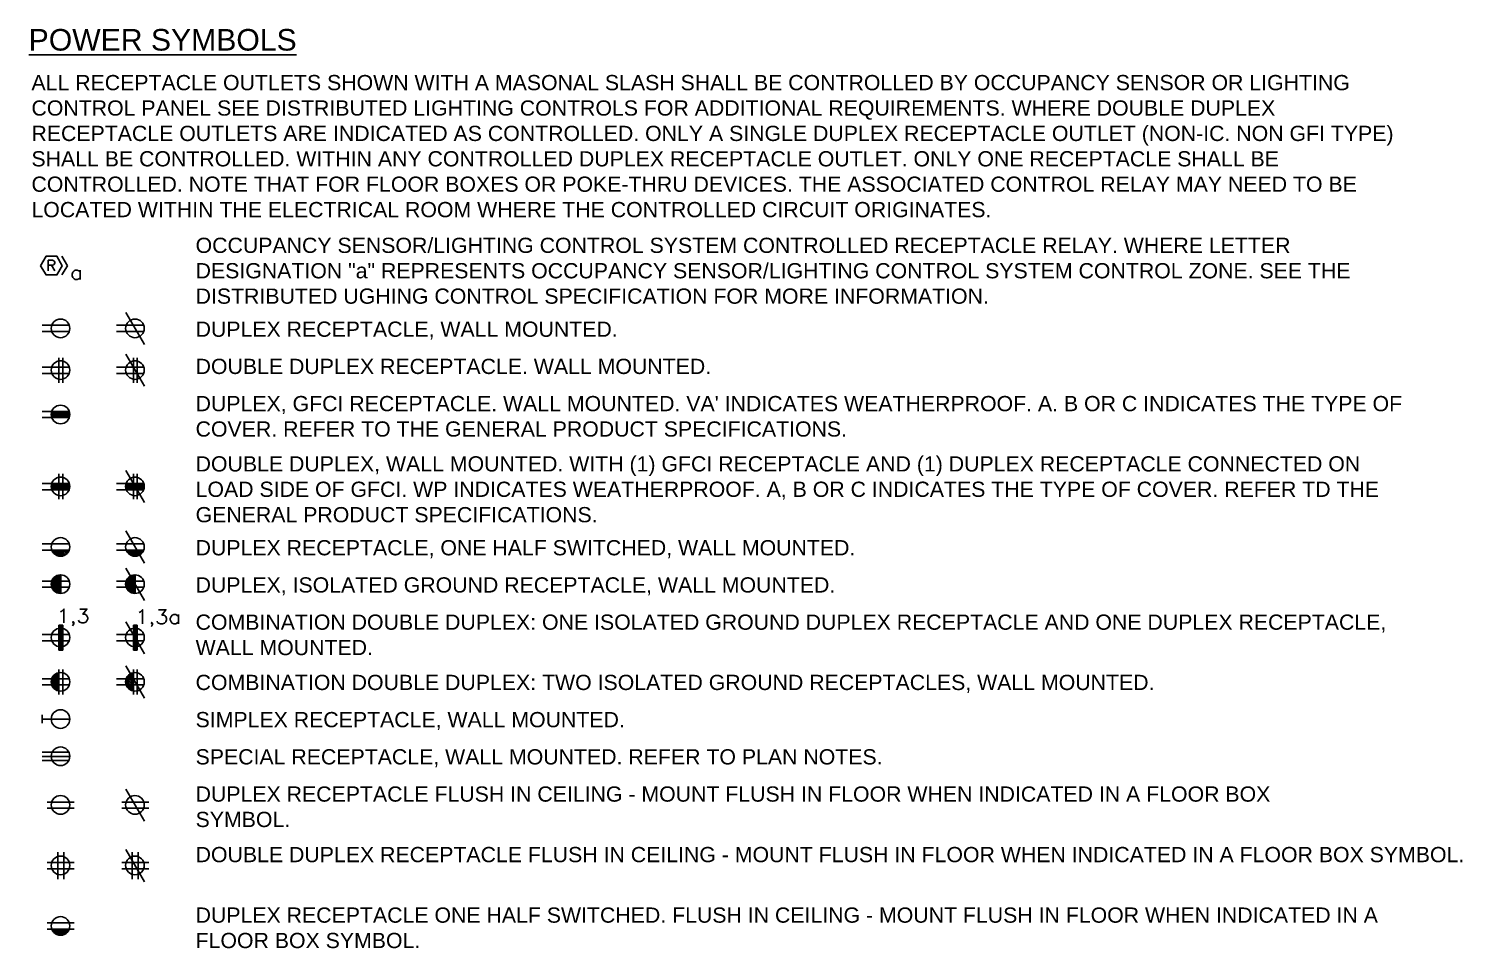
# Model space of a CAD drawing. Header units: millimetres. Extents: x 79 to 982, y 72 to 740.
# Drawn here: x 737.6 to 982.3, y 577.1 to 734 of the extents above; entities that cross this region are included whole.
import ezdxf

# ---------------------------------------------------------------- set-up
doc = ezdxf.new("R2010")
doc.units = ezdxf.units.MM
doc.styles.add('Arial', font='arial.ttf', dxfattribs={"height": 0.1875})

msp = doc.modelspace()

# ---------------------------------------------------------------- linework, layer by layer
msp.add_lwpolyline([(739.619778, 693.575222), (740.551111, 692.008889), (742.413778, 692.008889), (743.302778, 693.575222), (742.413778, 695.183889), (740.551111, 695.183889)], close=True)
for points in [[(744.191778, 693.575222), (743.260444, 695.183889)], [(740.932111, 692.686222), (740.932111, 694.506556), (741.651778, 694.506556), (741.863444, 694.421889), (741.948111, 694.337222), (742.032778, 694.167889), (742.032778, 693.998556), (741.948111, 693.829222), (741.863444, 693.744556), (741.651778, 693.659889), (740.932111, 693.659889)], [(741.482444, 693.659889), (742.032778, 692.686222)], [(743.260444, 692.008889), (744.191778, 693.575222)], [(746.350778, 692.474556), (746.139111, 692.686222), (745.885111, 692.813222), (745.546444, 692.813222), (745.334778, 692.686222), (745.123111, 692.474556), (744.996111, 692.135889), (744.996111, 691.881889), (745.123111, 691.543222), (745.334778, 691.331556), (745.546444, 691.204556), (745.885111, 691.204556), (746.139111, 691.331556), (746.350778, 691.543222)], [(746.350778, 692.813222), (746.350778, 691.204556)], [(754.182444, 685.616556), (757.357444, 680.113222)], [(739.873778, 683.415222), (744.572778, 683.415222)], [(752.573778, 683.415222), (757.272778, 683.415222)], [(739.873778, 682.356889), (744.572778, 682.356889)], [(752.573778, 682.356889), (757.272778, 682.356889)], [(742.752444, 673.593889), (742.752444, 677.869556)], [(743.429778, 673.593889), (743.429778, 677.869556)], [(754.182444, 678.504556), (757.357444, 673.001222)], [(755.452444, 673.593889), (755.452444, 677.869556)], [(756.129778, 673.593889), (756.129778, 677.869556)], [(739.873778, 676.260889), (744.572778, 676.260889)], [(752.573778, 676.260889), (757.272778, 676.260889)], [(739.873778, 675.202556), (744.572778, 675.202556)], [(752.573778, 675.202556), (757.272778, 675.202556)], [(739.873778, 668.725556), (744.572778, 668.725556)], [(741.482444, 668.259889), (742.075111, 667.667222)], [(741.524778, 668.471556), (742.329111, 667.667222)], [(741.524778, 668.005889), (741.863444, 667.667222)], [(741.567111, 668.683222), (742.540778, 667.667222)], [(741.736444, 668.725556), (742.794778, 667.667222)], [(741.948111, 668.725556), (743.006444, 667.667222)], [(742.202111, 668.725556), (743.260444, 667.667222)], [(742.413778, 668.725556), (743.472111, 667.667222)], [(742.667778, 668.725556), (743.726111, 667.667222)], [(742.879444, 668.725556), (743.937778, 667.667222)], [(743.133444, 668.725556), (744.191778, 667.667222)], [(743.345111, 668.725556), (744.403444, 667.667222)], [(743.599111, 668.725556), (744.572778, 667.751889)], [(743.853111, 668.725556), (744.615111, 667.963556)], [(744.064778, 668.725556), (744.657444, 668.132889)], [(744.318778, 668.725556), (744.615111, 668.429222)], [(744.530444, 668.725556), (744.572778, 668.683222)], [(739.873778, 667.667222), (744.572778, 667.667222)], [(741.567111, 667.751889), (741.609444, 667.667222)], [(754.182444, 658.650222), (757.357444, 653.146889)], [(739.873778, 656.406556), (744.572778, 656.406556)], [(741.482444, 655.983222), (742.075111, 655.348222)], [(741.524778, 656.152556), (742.329111, 655.348222)], [(741.567111, 656.364222), (742.540778, 655.348222)], [(741.736444, 656.406556), (742.794778, 655.348222)], [(741.948111, 656.406556), (743.006444, 655.348222)], [(742.202111, 656.406556), (743.260444, 655.348222)], [(742.413778, 656.406556), (743.472111, 655.348222)], [(742.667778, 656.406556), (743.726111, 655.348222)], [(742.752444, 653.739556), (742.752444, 658.057556)], [(742.879444, 656.406556), (743.937778, 655.348222)], [(743.133444, 656.406556), (744.191778, 655.348222)], [(743.345111, 656.406556), (744.403444, 655.348222)], [(743.429778, 653.739556), (743.429778, 658.057556)], [(743.599111, 656.406556), (744.572778, 655.432889)], [(743.853111, 656.406556), (744.615111, 655.644556)], [(744.064778, 656.406556), (744.657444, 655.856222)], [(744.318778, 656.406556), (744.615111, 656.110222)], [(744.530444, 656.406556), (744.572778, 656.406556)], [(752.573778, 656.406556), (757.272778, 656.406556)], [(754.182444, 655.983222), (754.775111, 655.348222)], [(754.224778, 656.152556), (755.029111, 655.348222)], [(754.267111, 656.364222), (755.240778, 655.348222)], [(754.436444, 656.406556), (755.494778, 655.348222)], [(754.648111, 656.406556), (755.706444, 655.348222)], [(754.902111, 656.406556), (755.960444, 655.348222)], [(755.113778, 656.406556), (756.172111, 655.348222)], [(755.367778, 656.406556), (756.426111, 655.348222)], [(755.452444, 653.739556), (755.452444, 658.057556)], [(755.579444, 656.406556), (756.637778, 655.348222)], [(755.833444, 656.406556), (756.891778, 655.348222)], [(756.045111, 656.406556), (757.103444, 655.348222)], [(756.129778, 653.739556), (756.129778, 658.057556)], [(756.299111, 656.406556), (757.272778, 655.432889)], [(756.553111, 656.406556), (757.315111, 655.644556)], [(756.764778, 656.406556), (757.357444, 655.856222)], [(757.018778, 656.406556), (757.315111, 656.110222)], [(757.230444, 656.406556), (757.272778, 656.406556)], [(739.873778, 655.348222), (744.572778, 655.348222)], [(741.524778, 655.729222), (741.863444, 655.348222)], [(741.567111, 655.432889), (741.609444, 655.348222)], [(752.573778, 655.348222), (757.272778, 655.348222)], [(754.224778, 655.729222), (754.563444, 655.348222)], [(754.267111, 655.432889), (754.309444, 655.348222)], [(739.873778, 646.119556), (744.572778, 646.119556)], [(752.573778, 646.119556), (757.272778, 646.119556)], [(754.182444, 648.320889), (757.357444, 642.817556)], [(739.873778, 645.061222), (744.572778, 645.061222)], [(741.736444, 645.061222), (742.710111, 644.087556)], [(741.778778, 644.764889), (742.329111, 644.214556)], [(741.948111, 645.061222), (743.006444, 644.002889)], [(742.202111, 645.061222), (743.218111, 644.045222)], [(742.413778, 645.061222), (743.387444, 644.087556)], [(742.667778, 645.061222), (743.599111, 644.129889)], [(742.921778, 645.061222), (743.768444, 644.172222)], [(743.133444, 645.061222), (743.895444, 644.256889)], [(743.387444, 645.061222), (744.022444, 644.383889)], [(743.599111, 645.061222), (744.149444, 644.468556)], [(743.853111, 645.061222), (744.276444, 644.595556)], [(744.064778, 645.061222), (744.403444, 644.722556)], [(744.318778, 645.061222), (744.488111, 644.891889)], [(744.530444, 645.061222), (744.530444, 645.018889)], [(752.573778, 645.061222), (757.272778, 645.061222)], [(754.436444, 645.061222), (755.410111, 644.087556)], [(754.478778, 644.764889), (755.029111, 644.214556)], [(754.648111, 645.061222), (755.706444, 644.002889)], [(754.902111, 645.061222), (755.918111, 644.045222)], [(755.113778, 645.061222), (756.087444, 644.087556)], [(755.367778, 645.061222), (756.299111, 644.129889)], [(755.621778, 645.061222), (756.468444, 644.172222)], [(755.833444, 645.061222), (756.595444, 644.256889)], [(756.087444, 645.061222), (756.722444, 644.383889)], [(756.299111, 645.061222), (756.849444, 644.468556)], [(756.553111, 645.061222), (756.976444, 644.595556)], [(756.764778, 645.061222), (757.103444, 644.722556)], [(757.018778, 645.061222), (757.188111, 644.891889)], [(757.230444, 645.061222), (757.230444, 645.018889)], [(754.182444, 641.970889), (757.357444, 636.467556)], [(739.873778, 639.769556), (744.572778, 639.769556)], [(739.873778, 638.711222), (744.572778, 638.711222)], [(741.482444, 639.346222), (743.048778, 637.779889)], [(741.482444, 639.092222), (742.964111, 637.652889)], [(741.524778, 639.557889), (743.048778, 637.991556)], [(741.524778, 638.838222), (742.667778, 637.695222)], [(741.567111, 639.727222), (743.048778, 638.245556)], [(741.609444, 639.896556), (743.048778, 638.457222)], [(741.694111, 640.065889), (743.048778, 638.711222)], [(741.821111, 640.192889), (743.048778, 638.922889)], [(741.905778, 640.319889), (743.048778, 639.176889)], [(742.032778, 640.446889), (743.048778, 639.388556)], [(742.159778, 640.531556), (743.048778, 639.642556)], [(742.286778, 640.616222), (743.048778, 639.854222)], [(742.456111, 640.700889), (743.048778, 640.108222)], [(742.625444, 640.743222), (743.048778, 640.319889)], [(742.837111, 640.785556), (743.048778, 640.573889)], [(743.048778, 637.652889), (743.048778, 640.827889), (743.048778, 640.785556)], [(752.573778, 639.769556), (757.272778, 639.769556)], [(752.573778, 638.711222), (757.272778, 638.711222)], [(754.182444, 639.346222), (755.748778, 637.779889)], [(754.182444, 639.092222), (755.664111, 637.652889)], [(754.224778, 639.557889), (755.748778, 637.991556)], [(754.224778, 638.838222), (755.367778, 637.695222)], [(754.267111, 639.727222), (755.748778, 638.245556)], [(754.309444, 639.896556), (755.748778, 638.457222)], [(754.394111, 640.065889), (755.748778, 638.711222)], [(754.521111, 640.192889), (755.748778, 638.922889)], [(754.605778, 640.319889), (755.748778, 639.176889)], [(754.732778, 640.446889), (755.748778, 639.388556)], [(754.859778, 640.531556), (755.748778, 639.642556)], [(754.986778, 640.616222), (755.748778, 639.854222)], [(755.156111, 640.700889), (755.748778, 640.108222)], [(755.325444, 640.743222), (755.748778, 640.319889)], [(755.537111, 640.785556), (755.748778, 640.573889)], [(755.748778, 637.652889), (755.748778, 640.827889), (755.748778, 640.785556)], [(741.694111, 638.414889), (742.286778, 637.864556)], [(754.394111, 638.414889), (754.986778, 637.864556)], [(743.006444, 634.520222), (743.260444, 634.647222), (743.599111, 634.985889), (743.599111, 632.615222)], [(746.308444, 634.985889), (747.536111, 634.985889), (746.858778, 634.096889), (747.197444, 634.096889), (747.451444, 633.969889), (747.536111, 633.842889), (747.663111, 633.504222), (747.663111, 633.292556), (747.536111, 632.953889), (747.324444, 632.742222), (746.985778, 632.615222), (746.647111, 632.615222), (746.308444, 632.742222), (746.181444, 632.826889), (746.096778, 633.080889)], [(756.426111, 634.393222), (756.680111, 634.520222), (757.018778, 634.858889), (757.018778, 632.488222)], [(759.728111, 634.858889), (760.998111, 634.858889), (760.320778, 633.969889), (760.659444, 633.969889), (760.871111, 633.842889), (760.998111, 633.715889), (761.082778, 633.377222), (761.082778, 633.165556), (760.998111, 632.826889), (760.744111, 632.572889), (760.405444, 632.488222), (760.066778, 632.488222), (759.728111, 632.572889), (759.601111, 632.699889), (759.516444, 632.911556)], [(763.157111, 633.715889), (762.903111, 633.969889), (762.691444, 634.054556), (762.352778, 634.054556), (762.098778, 633.969889), (761.887111, 633.715889), (761.760111, 633.377222), (761.760111, 633.165556), (761.887111, 632.826889), (762.098778, 632.572889), (762.352778, 632.488222), (762.691444, 632.488222), (762.903111, 632.572889), (763.157111, 632.826889)], [(763.157111, 634.054556), (763.157111, 632.488222)], [(742.752444, 627.958556), (742.752444, 632.234222)], [(743.429778, 632.234222), (742.752444, 632.234222)], [(742.752444, 632.064889), (743.429778, 631.345222)], [(742.752444, 631.810889), (743.429778, 631.133556)], [(742.752444, 631.599222), (743.429778, 630.879556)], [(742.752444, 631.345222), (743.429778, 630.667889)], [(742.794778, 632.234222), (743.429778, 631.599222)], [(743.006444, 632.234222), (743.429778, 631.853222)], [(743.260444, 632.234222), (743.429778, 632.064889)], [(743.429778, 627.958556), (743.429778, 632.234222)], [(745.292444, 632.742222), (745.165444, 632.615222), (745.080778, 632.742222), (745.165444, 632.826889), (745.292444, 632.742222), (745.292444, 632.488222), (745.165444, 632.276556), (745.080778, 632.149556)], [(754.182444, 632.826889), (757.357444, 627.365889)], [(755.452444, 627.958556), (755.452444, 632.234222)], [(756.129778, 632.234222), (755.452444, 632.234222)], [(755.452444, 632.064889), (756.129778, 631.345222)], [(755.452444, 631.810889), (756.129778, 631.133556)], [(755.452444, 631.599222), (756.129778, 630.879556)], [(755.452444, 631.345222), (756.129778, 630.667889)], [(755.494778, 632.234222), (756.129778, 631.599222)], [(755.706444, 632.234222), (756.129778, 631.853222)], [(755.960444, 632.234222), (756.129778, 632.064889)], [(756.129778, 627.958556), (756.129778, 632.234222)], [(758.712111, 632.572889), (758.585111, 632.488222), (758.500444, 632.572889), (758.585111, 632.699889), (758.712111, 632.572889), (758.712111, 632.361222), (758.585111, 632.149556), (758.500444, 632.022556)], [(739.873778, 630.625556), (744.572778, 630.625556)], [(739.873778, 629.567222), (744.572778, 629.567222)], [(742.752444, 631.133556), (743.429778, 630.413889)], [(742.752444, 630.879556), (743.429778, 630.202222)], [(742.752444, 630.667889), (743.429778, 629.948222)], [(742.752444, 630.413889), (743.429778, 629.736556)], [(742.752444, 630.202222), (743.429778, 629.482556)], [(742.752444, 629.948222), (743.429778, 629.270889)], [(742.752444, 629.736556), (743.429778, 629.016889)], [(742.752444, 629.482556), (743.429778, 628.805222)], [(742.752444, 629.228556), (743.429778, 628.551222)], [(742.752444, 629.016889), (743.429778, 628.339556)], [(752.573778, 630.625556), (757.272778, 630.625556)], [(752.573778, 629.567222), (757.272778, 629.567222)], [(755.452444, 631.133556), (756.129778, 630.413889)], [(755.452444, 630.879556), (756.129778, 630.202222)], [(755.452444, 630.667889), (756.129778, 629.948222)], [(755.452444, 630.413889), (756.129778, 629.736556)], [(755.452444, 630.202222), (756.129778, 629.482556)], [(755.452444, 629.948222), (756.129778, 629.270889)], [(755.452444, 629.736556), (756.129778, 629.016889)], [(755.452444, 629.482556), (756.129778, 628.805222)], [(755.452444, 629.228556), (756.129778, 628.551222)], [(755.452444, 629.016889), (756.129778, 628.339556)], [(742.752444, 628.762889), (743.429778, 628.085556)], [(742.752444, 628.551222), (743.345111, 627.958556)], [(742.752444, 628.297222), (743.091111, 627.958556)], [(742.752444, 628.085556), (742.879444, 627.958556)], [(743.429778, 627.958556), (742.752444, 627.958556)], [(755.452444, 628.762889), (756.129778, 628.085556)], [(755.452444, 628.551222), (756.045111, 627.958556)], [(755.452444, 628.297222), (755.791111, 627.958556)], [(755.452444, 628.085556), (755.579444, 627.958556)], [(756.129778, 627.958556), (755.452444, 627.958556)], [(742.456111, 624.021556), (742.752444, 623.725222)], [(742.625444, 624.063889), (742.752444, 623.979222)], [(742.752444, 620.423222), (742.752444, 624.698889)], [(743.429778, 620.423222), (743.429778, 624.698889)], [(754.182444, 625.291556), (757.357444, 619.788222)], [(755.156111, 624.021556), (755.452444, 623.725222)], [(755.325444, 624.063889), (755.452444, 623.979222)], [(755.452444, 620.423222), (755.452444, 624.698889)], [(756.129778, 620.423222), (756.129778, 624.698889)], [(739.873778, 623.090222), (744.572778, 623.090222)], [(739.873778, 622.031889), (744.572778, 622.031889)], [(741.482444, 622.878556), (742.752444, 621.608556)], [(741.482444, 622.666889), (742.752444, 621.396889)], [(741.482444, 622.412889), (742.752444, 621.142889)], [(741.524778, 622.116556), (742.625444, 621.015889)], [(741.567111, 623.047889), (742.752444, 621.862556)], [(741.609444, 623.217222), (742.752444, 622.074222)], [(741.694111, 623.386556), (742.752444, 622.328222)], [(741.736444, 621.693222), (742.202111, 621.227556)], [(741.778778, 623.513556), (742.752444, 622.539889)], [(741.905778, 623.640556), (742.752444, 622.793889)], [(742.032778, 623.767556), (742.752444, 623.005556)], [(742.159778, 623.852222), (742.752444, 623.259556)], [(742.286778, 623.936889), (742.752444, 623.471222)], [(752.573778, 623.090222), (757.272778, 623.090222)], [(752.573778, 622.031889), (757.272778, 622.031889)], [(754.182444, 622.878556), (755.452444, 621.608556)], [(754.182444, 622.666889), (755.452444, 621.396889)], [(754.182444, 622.412889), (755.452444, 621.142889)], [(754.224778, 622.116556), (755.325444, 621.015889)], [(754.267111, 623.047889), (755.452444, 621.862556)], [(754.309444, 623.217222), (755.452444, 622.074222)], [(754.394111, 623.386556), (755.452444, 622.328222)], [(754.436444, 621.693222), (754.902111, 621.227556)], [(754.478778, 623.513556), (755.452444, 622.539889)], [(754.605778, 623.640556), (755.452444, 622.793889)], [(754.732778, 623.767556), (755.452444, 623.005556)], [(754.859778, 623.852222), (755.452444, 623.259556)], [(754.986778, 623.936889), (755.452444, 623.471222)], [(739.873778, 616.909556), (739.873778, 615.512556)], [(739.873778, 616.189889), (744.657444, 616.189889)], [(739.873778, 610.559556), (744.488111, 610.559556)], [(739.873778, 609.839889), (744.657444, 609.839889)], [(739.873778, 609.162556), (744.488111, 609.162556)], [(745.377111, 602.050556), (740.762778, 602.050556)], [(758.077111, 602.050556), (753.462778, 602.050556)], [(754.182444, 604.251889), (757.357444, 598.790889)], [(745.377111, 600.992222), (740.762778, 600.992222)], [(758.077111, 600.992222), (753.462778, 600.992222)], [(742.540778, 593.499222), (742.540778, 588.884889)], [(743.599111, 593.499222), (743.599111, 588.884889)], [(754.182444, 593.964889), (757.357444, 588.461556)], [(755.240778, 593.499222), (755.240778, 588.884889)], [(756.299111, 593.499222), (756.299111, 588.884889)], [(745.377111, 591.721222), (740.762778, 591.721222)], [(745.377111, 590.662889), (740.762778, 590.662889)], [(758.077111, 591.721222), (753.462778, 591.721222)], [(758.077111, 590.662889), (753.462778, 590.662889)], [(745.377111, 581.434222), (740.762778, 581.434222)], [(745.377111, 580.375889), (740.762778, 580.375889)], [(741.651778, 580.375889), (742.667778, 579.359889)], [(741.694111, 580.079556), (742.286778, 579.529222)], [(741.905778, 580.375889), (742.964111, 579.317556)], [(742.117444, 580.375889), (743.175778, 579.317556)], [(742.371444, 580.375889), (743.387444, 579.317556)], [(742.583111, 580.375889), (743.556778, 579.402222)], [(742.837111, 580.375889), (743.726111, 579.444556)], [(743.048778, 580.375889), (743.895444, 579.529222)], [(743.302778, 580.375889), (744.022444, 579.613889)], [(743.514444, 580.375889), (744.149444, 579.740889)], [(743.768444, 580.375889), (744.276444, 579.867889)], [(743.980111, 580.375889), (744.361111, 579.994889)], [(744.234111, 580.375889), (744.445778, 580.121889)], [(744.445778, 580.375889), (744.530444, 580.291222)]]:
    msp.add_lwpolyline(points)
for centre in [(743.027611, 682.886056), (755.727611, 682.886056), (743.027611, 675.774056), (755.727611, 675.774056), (743.027611, 668.196389), (743.027611, 655.919722), (755.727611, 655.919722), (743.027611, 645.590389), (755.727611, 645.590389), (743.027611, 639.240389), (755.727611, 639.240389), (743.027611, 630.138722), (755.727611, 630.138722), (743.027611, 622.561056), (755.727611, 622.561056), (743.027611, 616.211056), (743.027611, 609.861056), (743.027611, 601.563722), (755.727611, 601.563722), (743.027611, 591.234389), (755.727611, 591.234389), (743.027611, 580.905056)]:
    msp.add_circle(centre, 1.5875)

# ---------------------------------------------------------------- texts
at = {"insert": (737.587778, 733.977923), "char_height": 3.683, "attachment_point": 1}
msp.add_mtext_dynamic_manual_height_columns('{\\fArial|b0|i0|c0|p34;\\LPOWER SYMBOLS}', width=195.69743774, gutter_width=107.536354, heights=[0], dxfattribs=at)
at = {"char_height": 2.6, "attachment_point": 1, "style": 'Arial'}
for s, insert, width in [('ALL RECEPTACLE OUTLETS SHOWN WITH A MASONAL SLASH SHALL BE CONTROLLED BY OCCUPANCY SENSOR OR LIGHTING CONTROL PANEL SEE DISTRIBUTED LIGHTING CONTROLS FOR ADDITIONAL REQUIREMENTS. WHERE DOUBLE DUPLEX RECEPTACLE OUTLETS ARE INDICATED AS CONTROLLED. ONLY A SINGLE DUPLEX RECEPTACLE OUTLET (NON-IC. NON GFI TYPE) SHALL BE CONTROLLED. WITHIN ANY CONTROLLED DUPLEX RECEPTACLE OUTLET. ONLY ONE RECEPTACLE SHALL BE CONTROLLED. NOTE THAT FOR FLOOR BOXES OR POKE-THRU DEVICES. THE ASSOCIATED CONTROL RELAY MAY NEED TO BE LOCATED WITHIN THE ELECTRICAL ROOM WHERE THE CONTROLLED CIRCUIT ORIGINATES.', (738.059639, 726.129556), 233.99239312), ('OCCUPANCY SENSOR/LIGHTING CONTROL SYSTEM CONTROLLED RECEPTACLE RELAY. WHERE LETTER DESIGNATION "a" REPRESENTS OCCUPANCY SENSOR/LIGHTING CONTROL SYSTEM CONTROL ZONE. SEE THE DISTRIBUTED UGHING CONTROL SPECIFICATION FOR MORE INFORMATION.', (766.078111, 698.358889), 205.486), ('DUPLEX RECEPTACLE, WALL MOUNTED. ', (766.078111, 684.050222), 233.99239312), ('DOUBLE DUPLEX RECEPTACLE. WALL MOUNTED.', (766.078111, 677.700222), 233.99239312), ("DUPLEX, GFCI RECEPTACLE. WALL MOUNTED. VA' INDICATES WEATHERPROOF. A. B OR C INDICATES THE TYPE OF COVER. REFER TO THE GENERAL PRODUCT SPECIFICATIONS.", (766.078111, 671.350222), 205.486), ('DOUBLE DUPLEX, WALL MOUNTED. WITH (1) GFCI RECEPTACLE AND (1) DUPLEX RECEPTACLE CONNECTED ON LOAD SIDE OF GFCI. WP INDICATES WEATHERPROOF. A, B OR C INDICATES THE TYPE OF COVER. REFER TD THE GENERAL PRODUCT SPECIFICATIONS. ', (766.078111, 661.063222), 205.486), ('DUPLEX RECEPTACLE, ONE HALF SWITCHED, WALL MOUNTED.', (766.078111, 646.754556), 233.99239312), ('DUPLEX, ISOLATED GROUND RECEPTACLE, WALL MOUNTED.', (766.078111, 640.404556), 233.99239312), ('COMBINATION DOUBLE DUPLEX: ONE ISOLATED GROUND DUPLEX RECEPTACLE AND ONE DUPLEX RECEPTACLE, WALL MOUNTED. ', (766.078111, 634.054556), 205.486), ('COMBINATION DOUBLE DUPLEX: TWO ISOLATED GROUND RECEPTACLES, WALL MOUNTED. ', (766.078111, 623.767556), 205.486), ('SIMPLEX RECEPTACLE, WALL MOUNTED. ', (766.078111, 617.417556), 205.486), ('SPECIAL RECEPTACLE, WALL MOUNTED. REFER TO PLAN NOTES.', (766.078111, 611.067556), 205.486), ('DUPLEX RECEPTACLE FLUSH IN CEILING - MOUNT FLUSH IN FLOOR WHEN INDICATED IN A FLOOR BOX SYMBOL. ', (766.078111, 604.717556), 184.66355077), ('DOUBLE DUPLEX RECEPTACLE FLUSH IN CEILING - MOUNT FLUSH IN FLOOR WHEN INDICATED IN A FLOOR BOX SYMBOL.', (766.078111, 594.388222), 205.486), ('DUPLEX RECEPTACLE ONE HALF SWITCHED. FLUSH IN CEILING - MOUNT FLUSH IN FLOOR WHEN INDICATED IN A FLOOR BOX SYMBOL.', (766.078111, 584.058889), 205.486)]:
    msp.add_mtext(s, dxfattribs=dict(at, insert=insert, width=width))

doc.saveas('drawing.dxf')
